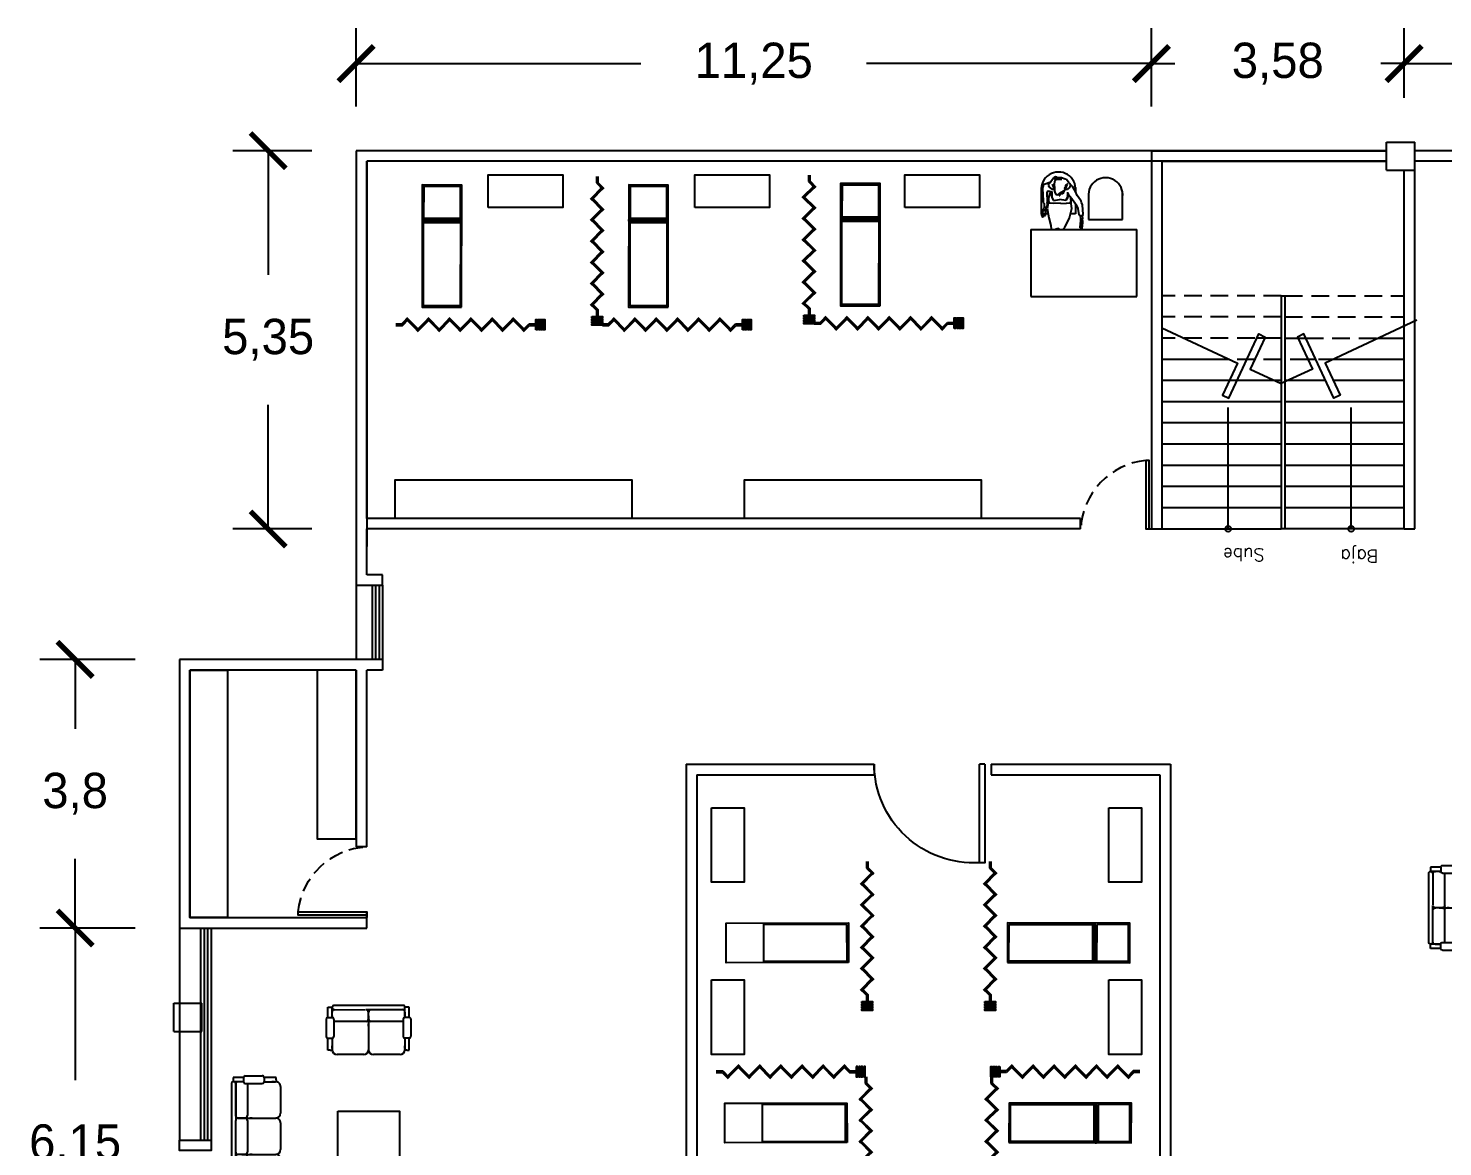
# Model space of a CAD drawing. Header units: millimetres. Extents: x -1615 to -538, y 177 to 397.
# Drawn here: x -1341.02 to -1321.02, y 256.11 to 271.93 of the extents above; entities that cross this region are included whole.
import ezdxf

# ---------------------------------------------------------------- set-up
doc = ezdxf.new("R2010")
doc.units = ezdxf.units.MM
doc.linetypes.add('HIDDEN', pattern=[0.375, 0.25, -0.125])
doc.linetypes.add('OCULTA2', pattern=[0.3, 0.2, -0.1])
for name, color, linetype in [('AUX', 8, 'Continuous'), ('MOB', 7, 'Continuous'), ('MUEB', 251, 'Continuous'), ('MUEBLES', 9, 'Continuous'), ('MURETE', 2, 'Continuous'), ('MUROS', 1, 'Continuous'), ('P-1', 1, 'Continuous'), ('PROY', 8, 'HIDDEN'), ('TEX', 2, 'Continuous'), ('VENT', 4, 'Continuous'), ('VENTANAS', 4, 'Continuous')]:
    doc.layers.add(name, color=color, linetype=linetype)
doc.styles.add('ROMANS', font='ROMANS.shx')
doc.styles.get("Standard").update_dxf_attribs({"font": 'stylu.ttf'})
doc.dimstyles.new('ISO-25', dxfattribs={"dimtxt": 0.5, "dimasz": 0.5, "dimexe": 0.5, "dimexo": 0.625, "dimtad": 0, "dimtih": 1, "dimtoh": 1, "dimtxsty": 'Standard', "dimblk": 'ARCHTICK', "dimcen": 2.5, "dimadec": 0, "dimazin": 0, "dimtfac": 1, "dimtmove": 0, "dimatfit": 3, "dimfxl": 0, "dimarcsym": 0})

# ---------------------------------------------------------------- blocks, each defined once
blk = doc.blocks.new('CORT')
for p, q in [((0, 0.02), (0.09, 0.02)), ((0, 0), (0.082, 0)), ((0.082, 0), (0.168, -0.086)), ((0.09, 0.02), (0.182, -0.072)), ((0.318, 0.106), (0.14, -0.072)), ((0.332, 0.092), (0.154, -0.086)), ((0.29, 0.092), (0.468, -0.086)), ((0.304, 0.106), (0.482, -0.072)), ((0.618, 0.106), (0.44, -0.072)), ((0.632, 0.092), (0.454, -0.086)), ((0.59, 0.092), (0.768, -0.086)), ((0.604, 0.106), (0.782, -0.072)), ((0.918, 0.106), (0.74, -0.072)), ((0.932, 0.092), (0.754, -0.086)), ((0.89, 0.092), (1.068, -0.086)), ((0.904, 0.106), (1.082, -0.072)), ((1.218, 0.106), (1.04, -0.072)), ((1.232, 0.092), (1.054, -0.086)), ((1.19, 0.092), (1.368, -0.086)), ((1.204, 0.106), (1.382, -0.072)), ((1.518, 0.106), (1.34, -0.072)), ((1.532, 0.092), (1.354, -0.086)), ((1.49, 0.092), (1.668, -0.086)), ((1.504, 0.106), (1.682, -0.072)), ((1.818, 0.106), (1.64, -0.072)), ((1.832, 0.092), (1.654, -0.086)), ((1.79, 0.092), (1.882, 0)), ((1.804, 0.106), (1.89, 0.02)), ((1.882, 0), (1.979, 0)), ((1.89, 0.02), (1.979, 0.02))]:
    blk.add_line(p, q)
for points in [[(1.979, 0.085), (1.979, -0.065), (1.999, -0.065), (1.999, 0.085)], [(2.014, 0.085), (2.014, -0.065), (2.034, -0.065), (2.034, 0.085)], [(2.049, 0.085), (2.049, -0.065), (2.069, -0.065), (2.069, 0.085)], [(2.084, 0.085), (2.084, -0.065), (2.104, -0.065), (2.104, 0.085)]]:
    blk.add_lwpolyline(points, close=True)
blk = doc.blocks.new('sofa 1')
at = {"layer": 'MOB'}
for p, q in [((1337.969, 50.096), (1337.969, 50.036)), ((1338.115, 50.096), (1337.969, 50.096)), ((1338.038, 50.036), (1337.969, 50.036)), ((1338.115, 50.036), (1338.038, 50.036)), ((1338.115, 50.096), (1338.115, 50.036)), ((1338.141, 50.121), (1338.381, 50.121)), ((1338.578, 50.096), (1338.407, 50.096)), ((1338.407, 50.096), (1338.407, 50.036)), ((1338.407, 50.036), (1338.552, 50.036)), ((1338.407, 50.036), (1338.552, 50.036)), ((1338.552, 50.036), (1338.517, 50.036)), ((1338.552, 50.036), (1338.57, 50.036)), ((1338.578, 50.061), (1338.578, 50.096)), ((1338.578, 50.061), (1338.578, 50.036)), ((1337.945, 50.01), (1337.945, 48.518)), ((1338.005, 50.01), (1338.004, 48.966)), ((1338.004, 50.001), (1338.004, 49.556)), ((1338.141, 50.01), (1338.381, 50.01)), ((1338.17, 50.001), (1338.171, 49.556)), ((1338.638, 49.967), (1338.638, 49.59)), ((1338.038, 49.521), (1338.57, 49.521)), ((1338.137, 49.521), (1338.039, 49.521)), ((1338.094, 49.521), (1338.571, 49.521)), ((1338.171, 49.487), (1338.171, 49.041)), ((1338.236, 49.521), (1338.206, 49.521)), ((1338.639, 49.453), (1338.639, 49.075)), ((1338.005, 48.527), (1338.004, 48.966)), ((1338.137, 49.007), (1338.039, 49.007)), ((1338.094, 49.007), (1338.571, 49.007)), ((1338.171, 48.973), (1338.172, 48.527)), ((1338.236, 49.007), (1338.206, 49.007)), ((1338.639, 48.938), (1338.639, 48.561)), ((1337.97, 48.432), (1337.97, 48.492)), ((1337.97, 48.492), (1337.978, 48.492)), ((1338.116, 48.492), (1337.97, 48.492)), ((1338.116, 48.432), (1337.97, 48.432)), ((1338.113, 48.492), (1338.03, 48.492)), ((1338.116, 48.492), (1338.039, 48.492)), ((1338.094, 48.492), (1338.116, 48.492)), ((1338.116, 48.432), (1338.116, 48.492)), ((1338.142, 48.518), (1338.382, 48.518)), ((1338.408, 48.432), (1338.408, 48.492)), ((1338.408, 48.492), (1338.553, 48.492)), ((1338.408, 48.492), (1338.511, 48.492)), ((1338.579, 48.432), (1338.408, 48.432)), ((1338.481, 48.492), (1338.571, 48.492)), ((1338.481, 48.492), (1338.571, 48.492)), ((1338.553, 48.492), (1338.518, 48.492)), ((1338.553, 48.492), (1338.571, 48.492)), ((1338.579, 48.467), (1338.579, 48.493)), ((1338.579, 48.467), (1338.579, 48.432)), ((1338.142, 48.407), (1338.382, 48.407))]:
    blk.add_line(p, q, dxfattribs=at)
for centre, radius, start, end in [((1337.97, 50.01), 0.0257, 90.0062, 180.0062), ((1337.979, 50.01), 0.0257, 0.0062, 90.0062), ((1338.038, 50.001), 0.0343, 90.0062, 180.0062), ((1338.141, 50.096), 0.0257, 90.0062, 180.0062), ((1338.141, 50.036), 0.0257, 180.0062, 270.0062), ((1338.381, 50.096), 0.0257, 0.0062, 90.0062), ((1338.381, 50.036), 0.0257, 270.0062, 0.0062), ((1338.57, 49.967), 0.0686, 0.0062, 90.0062), ((1338.038, 49.556), 0.0343, 180.0062, 270.0062), ((1338.039, 49.487), 0.0343, 90.0062, 180.0062), ((1338.136, 49.556), 0.0343, 270.0062, 0.0062), ((1338.137, 49.487), 0.0343, 0.0062, 90.0062), ((1338.57, 49.59), 0.0686, 270.0062, 0.0062), ((1338.571, 49.453), 0.0686, 0.0062, 90.0062), ((1338.571, 49.453), 0.0686, 0.0062, 90.0062), ((1338.039, 49.041), 0.0343, 180.0062, 270.0062), ((1338.137, 49.041), 0.0343, 270.0062, 0.0062), ((1338.571, 49.075), 0.0686, 270.0062, 0.0062), ((1338.039, 48.973), 0.0343, 90.0062, 180.0062), ((1338.137, 48.973), 0.0343, 0.0062, 90.0062), ((1338.571, 48.938), 0.0686, 0.0062, 90.0062), ((1338.571, 48.938), 0.0686, 0.0062, 90.0062), ((1337.97, 48.518), 0.0257, 180.0062, 270.0062), ((1337.978, 48.518), 0.0257, 270.0062, 0.0062), ((1338.039, 48.527), 0.0343, 180.0062, 270.0062), ((1338.142, 48.492), 0.0257, 90.0062, 180.0062), ((1338.142, 48.432), 0.0257, 180.0062, 270.0062), ((1338.137, 48.527), 0.0343, 345.5287, 0.0062), ((1338.382, 48.492), 0.0257, 0.0062, 90.0062), ((1338.382, 48.432), 0.0257, 270.0062, 0.0062), ((1338.571, 48.561), 0.0686, 270.0062, 0.0062)]:
    blk.add_arc(centre, radius, start, end, dxfattribs=at)
blk = doc.blocks.new('sofa2')
at = {"layer": 'MOB'}
for p, q in [((1340.511, 50.095), (1340.511, 50.129)), ((1340.511, 50.129), (1340.682, 50.129)), ((1340.511, 50.095), (1340.511, 50.069)), ((1340.537, 50.069), (1340.519, 50.069)), ((1340.609, 50.069), (1340.519, 50.069)), ((1340.609, 50.069), (1340.519, 50.069)), ((1340.682, 50.069), (1340.537, 50.069)), ((1340.537, 50.069), (1340.572, 50.069)), ((1340.682, 50.069), (1340.579, 50.069)), ((1340.682, 50.129), (1340.682, 50.069)), ((1340.948, 50.155), (1340.708, 50.155)), ((1340.948, 50.043), (1340.708, 50.043)), ((1340.919, 49.589), (1340.918, 50.035)), ((1340.974, 50.129), (1340.974, 50.069)), ((1340.974, 50.129), (1341.12, 50.129)), ((1340.974, 50.069), (1341.051, 50.069)), ((1340.974, 50.069), (1341.12, 50.069)), ((1340.996, 50.069), (1340.974, 50.069)), ((1340.977, 50.069), (1341.06, 50.069)), ((1341.085, 50.035), (1341.086, 49.595)), ((1341.12, 50.069), (1341.112, 50.069)), ((1341.12, 50.129), (1341.12, 50.069)), ((1341.145, 49.066), (1341.145, 50.043)), ((1340.451, 49.623), (1340.451, 50)), ((1340.451, 49.109), (1340.451, 49.486)), ((1340.996, 49.555), (1340.519, 49.555)), ((1340.854, 49.555), (1340.884, 49.555)), ((1340.919, 49.074), (1340.919, 49.52)), ((1340.953, 49.555), (1341.051, 49.555)), ((1341.085, 49.066), (1341.085, 49.589)), ((1340.512, 49.014), (1340.512, 49.04)), ((1340.512, 49.014), (1340.512, 48.98)), ((1340.683, 49.04), (1340.519, 49.04)), ((1340.683, 49.04), (1340.52, 49.04)), ((1340.538, 49.04), (1340.52, 49.04)), ((1340.683, 49.04), (1340.538, 49.04)), ((1340.538, 49.04), (1340.573, 49.04)), ((1340.683, 49.04), (1340.538, 49.04)), ((1340.683, 48.98), (1340.683, 49.04)), ((1340.949, 49.066), (1340.709, 49.066)), ((1341.052, 49.04), (1340.975, 49.04)), ((1340.975, 48.98), (1340.975, 49.04)), ((1340.975, 49.04), (1341.052, 49.04)), ((1340.996, 49.04), (1340.975, 49.04)), ((1340.975, 49.04), (1341.051, 49.04)), ((1341.052, 49.04), (1341.121, 49.04)), ((1341.121, 48.98), (1341.121, 49.04)), ((1340.512, 48.98), (1340.683, 48.98)), ((1340.949, 48.954), (1340.709, 48.954)), ((1340.975, 48.98), (1341.121, 48.98))]:
    blk.add_line(p, q, dxfattribs=at)
for centre, radius, start, end in [((1340.519, 50), 0.0686, 90.0062, 180.0062), ((1340.708, 50.129), 0.0257, 90.0062, 180.0062), ((1340.708, 50.069), 0.0257, 180.0062, 270.0062), ((1340.953, 50.035), 0.0343, 165.5287, 180.0062), ((1340.948, 50.129), 0.0257, 0.0062, 90.0062), ((1340.948, 50.069), 0.0257, 270.0062, 0.0062), ((1341.051, 50.035), 0.0343, 0.0062, 90.0062), ((1341.112, 50.043), 0.0257, 90.0062, 180.0062), ((1341.12, 50.043), 0.0257, 0.0062, 90.0062), ((1340.519, 49.623), 0.0686, 180.0062, 270.0062), ((1340.519, 49.623), 0.0686, 180.0062, 270.0062), ((1340.519, 49.486), 0.0686, 90.0062, 180.0062), ((1340.953, 49.589), 0.0343, 180.0062, 270.0062), ((1340.953, 49.52), 0.0343, 90.0062, 180.0062), ((1341.051, 49.589), 0.0343, 270.0062, 0.0062), ((1341.051, 49.52), 0.0343, 0.0062, 90.0062), ((1340.519, 49.109), 0.0686, 180.0062, 270.0062), ((1340.519, 49.109), 0.0686, 180.0062, 270.0062), ((1340.52, 49.109), 0.0686, 180.0062, 270.0062), ((1340.709, 49.04), 0.0257, 90.0062, 180.0062), ((1340.953, 49.074), 0.0343, 180.0062, 194.4837), ((1340.949, 49.04), 0.0257, 0.0062, 90.0062), ((1341.051, 49.074), 0.0343, 270.0062, 0.0062), ((1341.052, 49.074), 0.0343, 270.0062, 0.0062), ((1341.111, 49.066), 0.0257, 180.0062, 270.0062), ((1341.12, 49.066), 0.0257, 270.0062, 0.0062), ((1340.709, 48.98), 0.0257, 180.0062, 270.0062), ((1340.949, 48.98), 0.0257, 270.0062, 0.0062)]:
    blk.add_arc(centre, radius, start, end, dxfattribs=at)
blk = doc.blocks.new('A$C31F15ED4')
at = {"layer": 'VENT'}
blk.add_line((0, 0.03), (0, 0), dxfattribs=at)
blk.add_lwpolyline([(0, 0.03), (0.97, 0.03), (0.97, 0.08), (0, 0.08)], close=True, dxfattribs=at)
at = {"layer": 'VENT', "linetype": 'OCULTA2'}
blk.add_arc((-0.051, -0.025), 1.026, 5.8587, 87.1721, dxfattribs=at)
blk = doc.blocks.new('_ArchTick')
at = {"color": 0, "linetype": 'ByBlock', "const_width": 0.15}
blk.add_lwpolyline([(-0.5, -0.5), (0.5, 0.5)], dxfattribs=at)
blk = doc.blocks.new('*D318')
at = {"color": 0, "lineweight": -2}
for p, q in [((-1321.564, 270.949), (-1321.564, 271.934)), ((-1314.612, 270.827), (-1314.612, 271.934)), ((-1321.564, 271.434), (-1319.518, 271.434)), ((-1314.612, 271.434), (-1316.658, 271.434))]:
    blk.add_line(p, q, dxfattribs=at)
at = {"layer": 'Defpoints', "color": 0}
for p in [(-1321.564, 271.434), (-1321.564, 270.324), (-1314.612, 270.202)]:
    blk.add_point(p, dxfattribs=at)
at = {"color": 0, "lineweight": -2, "xscale": 0.5, "yscale": 0.5, "zscale": 0.5, "rotation": 180}
blk.add_blockref('_ArchTick', (-1321.564, 271.434), dxfattribs=at)
at = {"color": 0, "lineweight": -2, "xscale": 0.5, "yscale": 0.5, "zscale": 0.5}
blk.add_blockref('_ArchTick', (-1314.612, 271.434), dxfattribs=at)
at = {"color": 0, "insert": (-1318.088, 271.434), "char_height": 0.5, "attachment_point": 5}
blk.add_mtext('6,95', dxfattribs=at)
blk = doc.blocks.new('*D319')
at = {"color": 0, "lineweight": -2}
for p, q in [((-1325.139, 270.827), (-1325.139, 271.934)), ((-1321.564, 270.949), (-1321.564, 271.934)), ((-1325.139, 271.434), (-1325.639, 271.434)), ((-1325.139, 271.434), (-1324.808, 271.434)), ((-1321.564, 271.434), (-1321.895, 271.434)), ((-1321.564, 271.434), (-1321.064, 271.434))]:
    blk.add_line(p, q, dxfattribs=at)
at = {"layer": 'Defpoints', "color": 0}
for p in [(-1325.139, 271.434), (-1321.564, 270.324), (-1325.139, 270.202)]:
    blk.add_point(p, dxfattribs=at)
at = {"color": 0, "lineweight": -2, "xscale": 0.5, "yscale": 0.5, "zscale": 0.5}
blk.add_blockref('_ArchTick', (-1325.139, 271.434), dxfattribs=at)
at = {"color": 0, "lineweight": -2, "xscale": 0.5, "yscale": 0.5, "zscale": 0.5, "rotation": 180}
blk.add_blockref('_ArchTick', (-1321.564, 271.434), dxfattribs=at)
at = {"color": 0, "insert": (-1323.351, 271.434), "char_height": 0.5, "attachment_point": 5}
blk.add_mtext('3,58', dxfattribs=at)
blk = doc.blocks.new('*D320')
at = {"color": 0, "lineweight": -2}
for p, q in [((-1336.387, 270.827), (-1336.387, 271.934)), ((-1325.139, 270.827), (-1325.139, 271.934)), ((-1336.387, 271.434), (-1332.359, 271.434)), ((-1325.139, 271.434), (-1329.168, 271.434))]:
    blk.add_line(p, q, dxfattribs=at)
at = {"layer": 'Defpoints', "color": 0}
for p in [(-1336.387, 271.434), (-1336.387, 270.202), (-1325.139, 270.202)]:
    blk.add_point(p, dxfattribs=at)
at = {"color": 0, "lineweight": -2, "xscale": 0.5, "yscale": 0.5, "zscale": 0.5, "rotation": 180}
blk.add_blockref('_ArchTick', (-1336.387, 271.434), dxfattribs=at)
at = {"color": 0, "lineweight": -2, "xscale": 0.5, "yscale": 0.5, "zscale": 0.5}
blk.add_blockref('_ArchTick', (-1325.139, 271.434), dxfattribs=at)
at = {"color": 0, "insert": (-1330.763, 271.434), "char_height": 0.5, "attachment_point": 5}
blk.add_mtext('11,25', dxfattribs=at)
blk = doc.blocks.new('*D321')
at = {"color": 0, "lineweight": -2}
for p, q in [((-1337.012, 270.202), (-1338.131, 270.202)), ((-1337.631, 270.202), (-1337.631, 268.446)), ((-1337.631, 264.849), (-1337.631, 266.605)), ((-1337.012, 264.849), (-1338.131, 264.849))]:
    blk.add_line(p, q, dxfattribs=at)
at = {"layer": 'Defpoints', "color": 0}
for p in [(-1336.387, 270.202), (-1337.631, 264.849), (-1336.387, 264.849)]:
    blk.add_point(p, dxfattribs=at)
at = {"color": 0, "lineweight": -2, "xscale": 0.5, "yscale": 0.5, "zscale": 0.5}
for p, rotation in [((-1337.631, 270.202), 90), ((-1337.631, 264.849), 270)]:
    blk.add_blockref('_ArchTick', p, dxfattribs=dict(at, rotation=rotation))
at = {"color": 0, "insert": (-1337.631, 267.526), "char_height": 0.5, "attachment_point": 5}
blk.add_mtext('5,35', dxfattribs=at)
blk = doc.blocks.new('*D322')
at = {"color": 0, "lineweight": -2}
for p, q in [((-1339.512, 263.002), (-1340.861, 263.002)), ((-1340.361, 263.002), (-1340.361, 262.022)), ((-1340.361, 259.202), (-1340.361, 260.182)), ((-1339.512, 259.202), (-1340.861, 259.202))]:
    blk.add_line(p, q, dxfattribs=at)
at = {"layer": 'Defpoints', "color": 0}
for p in [(-1338.887, 263.002), (-1340.361, 259.202), (-1338.887, 259.202)]:
    blk.add_point(p, dxfattribs=at)
at = {"color": 0, "lineweight": -2, "xscale": 0.5, "yscale": 0.5, "zscale": 0.5}
for p, rotation in [((-1340.361, 263.002), 90), ((-1340.361, 259.202), 270)]:
    blk.add_blockref('_ArchTick', p, dxfattribs=dict(at, rotation=rotation))
at = {"color": 0, "insert": (-1340.361, 261.102), "char_height": 0.5, "attachment_point": 5}
blk.add_mtext('3,8', dxfattribs=at)
blk = doc.blocks.new('*D323')
at = {"color": 0, "lineweight": -2}
for p, q in [((-1339.512, 259.202), (-1340.861, 259.202)), ((-1340.361, 259.202), (-1340.361, 257.047)), ((-1340.361, 253.052), (-1340.361, 255.207)), ((-1339.512, 253.052), (-1340.861, 253.052))]:
    blk.add_line(p, q, dxfattribs=at)
at = {"layer": 'Defpoints', "color": 0}
for p in [(-1338.887, 259.202), (-1340.361, 253.052), (-1338.887, 253.052)]:
    blk.add_point(p, dxfattribs=at)
at = {"color": 0, "lineweight": -2, "xscale": 0.5, "yscale": 0.5, "zscale": 0.5}
for p, rotation in [((-1340.361, 259.202), 90), ((-1340.361, 253.052), 270)]:
    blk.add_blockref('_ArchTick', p, dxfattribs=dict(at, rotation=rotation))
at = {"color": 0, "insert": (-1340.361, 256.127), "char_height": 0.5, "attachment_point": 5}
blk.add_mtext('6,15', dxfattribs=at)

msp = doc.modelspace()

# ---------------------------------------------------------------- linework, layer by layer
for points in [[(-1338.737, 262.852), (-1338.207, 262.852), (-1338.207, 259.352), (-1338.737, 259.352)], [(-1336.387, 262.852), (-1336.936, 262.852), (-1336.936, 260.462), (-1336.387, 260.462)]]:
    msp.add_lwpolyline(points, close=True)
at = {"layer": 'AUX'}
for p, q in [((-1323.537, 267.549), (-1323.648, 267.549)), ((-1323.065, 267.549), (-1322.955, 267.549)), ((-1321.924, 267.549), (-1321.564, 267.549)), ((-1324.036, 267.249), (-1324.989, 267.249)), ((-1322.815, 267.249), (-1322.925, 267.249)), ((-1321.564, 267.249), (-1322.567, 267.249)), ((-1323.301, 266.949), (-1324.989, 266.949)), ((-1322.675, 266.949), (-1323.251, 266.949)), ((-1321.564, 266.949), (-1322.565, 266.949)), ((-1324.051, 264.849), (-1324.051, 266.569)), ((-1321.564, 266.649), (-1323.251, 266.649)), ((-1322.313, 264.849), (-1322.313, 266.569)), ((-1321.564, 266.349), (-1323.251, 266.349)), ((-1321.564, 266.049), (-1323.251, 266.049)), ((-1321.564, 265.749), (-1323.251, 265.749)), ((-1321.564, 265.449), (-1323.251, 265.449)), ((-1321.564, 265.149), (-1323.251, 265.149)), ((-1321.564, 264.849), (-1323.251, 264.849))]:
    msp.add_line(p, q, dxfattribs=at)
at = {"layer": 'AUX', "linetype": 'Continuous'}
for p, q in [((-1323.301, 266.649), (-1324.989, 266.649)), ((-1323.301, 266.349), (-1324.989, 266.349)), ((-1323.301, 266.049), (-1324.989, 266.049)), ((-1323.301, 265.749), (-1324.989, 265.749)), ((-1323.301, 265.449), (-1324.989, 265.449)), ((-1323.301, 265.149), (-1324.989, 265.149)), ((-1324.989, 264.849), (-1323.301, 264.849))]:
    msp.add_line(p, q, dxfattribs=at)
at = {"layer": 'AUX'}
for points in [[(-1324.989, 267.694), (-1323.922, 267.197), (-1324.134, 266.744), (-1324.043, 266.701), (-1323.62, 267.608), (-1323.53, 267.565), (-1323.741, 267.112), (-1323.301, 266.907)], [(-1321.383, 267.802), (-1322.68, 267.197), (-1322.469, 266.744), (-1322.56, 266.701), (-1322.982, 267.608), (-1323.073, 267.565), (-1322.861, 267.112), (-1323.301, 266.907)]]:
    msp.add_lwpolyline(points, dxfattribs=at)
at = {"layer": 'MOB'}
for points in [[(-1334.894, 267.986), (-1334.891, 269.716), (-1335.451, 269.717), (-1335.454, 267.987)], [(-1335.432, 269.247), (-1334.912, 269.246), (-1334.911, 269.696), (-1335.431, 269.697)], [(-1331.973, 267.986), (-1331.971, 269.716), (-1332.531, 269.717), (-1332.533, 267.987)], [(-1332.512, 269.247), (-1331.992, 269.246), (-1331.991, 269.696), (-1332.511, 269.697)], [(-1328.977, 268.006), (-1328.974, 269.736), (-1329.534, 269.737), (-1329.537, 268.007)], [(-1329.515, 269.266), (-1328.995, 269.266), (-1328.994, 269.716), (-1329.514, 269.716)], [(-1335.434, 268.007), (-1335.432, 269.187), (-1334.912, 269.186), (-1334.914, 268.006)], [(-1332.513, 268.007), (-1332.512, 269.187), (-1331.992, 269.186), (-1331.993, 268.006)], [(-1329.517, 268.026), (-1329.515, 269.206), (-1328.995, 269.206), (-1328.997, 268.026)], [(-1329.423, 258.714), (-1331.153, 258.711), (-1331.154, 259.271), (-1329.424, 259.274)], [(-1327.173, 258.714), (-1325.443, 258.711), (-1325.442, 259.271), (-1327.172, 259.274)], [(-1329.444, 259.254), (-1330.624, 259.252), (-1330.623, 258.732), (-1329.443, 258.734)], [(-1327.152, 259.254), (-1325.972, 259.252), (-1325.973, 258.732), (-1327.153, 258.734)], [(-1325.912, 259.252), (-1325.913, 258.732), (-1325.463, 258.731), (-1325.462, 259.251)], [(-1329.443, 256.165), (-1331.173, 256.163), (-1331.174, 256.723), (-1329.444, 256.725)], [(-1329.464, 256.705), (-1330.644, 256.703), (-1330.643, 256.183), (-1329.463, 256.185)], [(-1327.153, 256.165), (-1325.423, 256.163), (-1325.422, 256.723), (-1327.152, 256.725)], [(-1327.132, 256.705), (-1325.952, 256.703), (-1325.953, 256.183), (-1327.133, 256.185)], [(-1325.892, 256.703), (-1325.893, 256.183), (-1325.443, 256.183), (-1325.442, 256.703)], [(-1336.645, 256.61), (-1335.771, 256.61), (-1335.771, 255.931), (-1336.645, 255.931)]]:
    msp.add_lwpolyline(points, close=True, dxfattribs=at)
for points in [[(-1335.452, 269.227), (-1335.452, 269.207), (-1334.892, 269.206), (-1334.892, 269.226), (-1335.452, 269.227)], [(-1332.532, 269.227), (-1332.532, 269.207), (-1331.972, 269.206), (-1331.972, 269.226), (-1332.532, 269.227)], [(-1329.535, 269.247), (-1329.535, 269.227), (-1328.975, 269.226), (-1328.975, 269.246), (-1329.535, 269.247)], [(-1335.834, 264.999), (-1335.834, 265.546), (-1332.487, 265.546), (-1332.487, 264.999)], [(-1330.895, 264.999), (-1330.895, 265.546), (-1327.548, 265.546), (-1327.548, 264.999)], [(-1325.932, 259.272), (-1325.952, 259.272), (-1325.953, 258.712), (-1325.933, 258.712), (-1325.932, 259.272)], [(-1325.912, 256.723), (-1325.932, 256.723), (-1325.933, 256.163), (-1325.913, 256.163), (-1325.912, 256.723)]]:
    msp.add_lwpolyline(points, dxfattribs=at)
at = {"layer": 'MUEB'}
for p, q in [((-1326.695, 269.317), (-1326.695, 269.682)), ((-1326.671, 269.703), (-1326.678, 269.674)), ((-1326.653, 269.725), (-1326.671, 269.703)), ((-1326.563, 269.758), (-1326.653, 269.725)), ((-1326.578, 269.74), (-1326.6, 269.716)), ((-1326.6, 269.716), (-1326.585, 269.69)), ((-1326.585, 269.69), (-1326.583, 269.687)), ((-1326.583, 269.687), (-1326.548, 269.659)), ((-1326.574, 269.743), (-1326.578, 269.74)), ((-1326.537, 269.794), (-1326.574, 269.743)), ((-1326.56, 269.758), (-1326.563, 269.758)), ((-1326.544, 269.726), (-1326.534, 269.704)), ((-1326.52, 269.818), (-1326.537, 269.794)), ((-1326.534, 269.704), (-1326.519, 269.667)), ((-1326.496, 269.833), (-1326.52, 269.818)), ((-1326.463, 269.82), (-1326.519, 269.8)), ((-1326.519, 269.683), (-1326.516, 269.664)), ((-1326.507, 269.764), (-1326.516, 269.724)), ((-1326.516, 269.724), (-1326.514, 269.701)), ((-1326.514, 269.701), (-1326.509, 269.689)), ((-1326.509, 269.689), (-1326.509, 269.667)), ((-1326.5, 269.786), (-1326.507, 269.764)), ((-1326.47, 269.793), (-1326.5, 269.786)), ((-1326.474, 269.827), (-1326.496, 269.833)), ((-1326.466, 269.82), (-1326.474, 269.827)), ((-1326.405, 269.793), (-1326.47, 269.793)), ((-1326.412, 269.82), (-1326.463, 269.82)), ((-1326.356, 269.8), (-1326.412, 269.82)), ((-1326.363, 269.667), (-1326.356, 269.689)), ((-1326.338, 269.794), (-1326.356, 269.8)), ((-1326.352, 269.701), (-1326.356, 269.689)), ((-1326.356, 269.664), (-1326.349, 269.683)), ((-1326.349, 269.724), (-1326.352, 269.701)), ((-1326.349, 269.683), (-1326.336, 269.704)), ((-1326.301, 269.743), (-1326.338, 269.794)), ((-1326.338, 269.737), (-1326.326, 269.726)), ((-1326.336, 269.704), (-1326.326, 269.726)), ((-1326.292, 269.687), (-1326.326, 269.659)), ((-1326.301, 269.743), (-1326.296, 269.74)), ((-1326.296, 269.74), (-1326.283, 269.715)), ((-1326.253, 269.695), (-1326.292, 269.732)), ((-1326.292, 269.687), (-1326.289, 269.69)), ((-1326.289, 269.69), (-1326.283, 269.715)), ((-1326.226, 269.648), (-1326.253, 269.695)), ((-1326.211, 269.679), (-1326.211, 269.618)), ((-1326.678, 269.674), (-1326.679, 269.645)), ((-1326.679, 269.645), (-1326.674, 269.607)), ((-1326.674, 269.607), (-1326.667, 269.468)), ((-1326.668, 269.481), (-1326.667, 269.468)), ((-1326.615, 269.461), (-1326.608, 269.482)), ((-1326.612, 269.634), (-1326.601, 269.629)), ((-1326.611, 269.609), (-1326.604, 269.63)), ((-1326.608, 269.482), (-1326.611, 269.609)), ((-1326.593, 269.486), (-1326.611, 269.382)), ((-1326.601, 269.629), (-1326.59, 269.627)), ((-1326.593, 269.533), (-1326.597, 269.459)), ((-1326.574, 269.602), (-1326.593, 269.533)), ((-1326.593, 269.533), (-1326.593, 269.486)), ((-1326.593, 269.486), (-1326.581, 269.459)), ((-1326.568, 269.625), (-1326.59, 269.627)), ((-1326.563, 269.622), (-1326.574, 269.602)), ((-1326.568, 269.625), (-1326.553, 269.617)), ((-1326.547, 269.552), (-1326.561, 269.62)), ((-1326.553, 269.617), (-1326.54, 269.627)), ((-1326.548, 269.659), (-1326.516, 269.659)), ((-1326.547, 269.622), (-1326.547, 269.577)), ((-1326.547, 269.577), (-1326.547, 269.552)), ((-1326.547, 269.552), (-1326.547, 269.54)), ((-1326.547, 269.54), (-1326.521, 269.498)), ((-1326.521, 269.498), (-1326.436, 269.511)), ((-1326.516, 269.664), (-1326.516, 269.66)), ((-1326.516, 269.66), (-1326.511, 269.649)), ((-1326.509, 269.667), (-1326.511, 269.659)), ((-1326.511, 269.659), (-1326.511, 269.649)), ((-1326.511, 269.649), (-1326.509, 269.629)), ((-1326.509, 269.629), (-1326.504, 269.617)), ((-1326.504, 269.617), (-1326.49, 269.582)), ((-1326.49, 269.582), (-1326.463, 269.579)), ((-1326.463, 269.579), (-1326.423, 269.605)), ((-1326.433, 269.599), (-1326.463, 269.579)), ((-1326.453, 269.585), (-1326.449, 269.585)), ((-1326.453, 269.585), (-1326.449, 269.585)), ((-1326.453, 269.585), (-1326.453, 269.585)), ((-1326.449, 269.585), (-1326.442, 269.57)), ((-1326.442, 269.57), (-1326.433, 269.57)), ((-1326.349, 269.498), (-1326.436, 269.511)), ((-1326.433, 269.599), (-1326.379, 269.632)), ((-1326.433, 269.599), (-1326.423, 269.605)), ((-1326.433, 269.57), (-1326.423, 269.585)), ((-1326.423, 269.605), (-1326.386, 269.622)), ((-1326.392, 269.59), (-1326.423, 269.585)), ((-1326.392, 269.59), (-1326.385, 269.6)), ((-1326.386, 269.622), (-1326.373, 269.623)), ((-1326.385, 269.6), (-1326.379, 269.615)), ((-1326.379, 269.615), (-1326.378, 269.623)), ((-1326.373, 269.623), (-1326.366, 269.634)), ((-1326.366, 269.634), (-1326.362, 269.649)), ((-1326.363, 269.667), (-1326.362, 269.659)), ((-1326.362, 269.659), (-1326.356, 269.664)), ((-1326.362, 269.659), (-1326.362, 269.649)), ((-1326.358, 269.659), (-1326.326, 269.659)), ((-1326.349, 269.498), (-1326.325, 269.54)), ((-1326.343, 269.509), (-1326.33, 269.515)), ((-1326.33, 269.515), (-1326.319, 269.54)), ((-1326.325, 269.616), (-1326.325, 269.577)), ((-1326.325, 269.552), (-1326.313, 269.605)), ((-1326.325, 269.577), (-1326.325, 269.552)), ((-1326.325, 269.552), (-1326.325, 269.54)), ((-1326.319, 269.54), (-1326.304, 269.573)), ((-1326.311, 269.581), (-1326.265, 269.525)), ((-1326.279, 269.486), (-1326.292, 269.459)), ((-1326.279, 269.533), (-1326.283, 269.547)), ((-1326.279, 269.533), (-1326.279, 269.486)), ((-1326.275, 269.459), (-1326.279, 269.533)), ((-1326.262, 269.382), (-1326.279, 269.486)), ((-1326.265, 269.525), (-1326.221, 269.466)), ((-1326.213, 269.622), (-1326.226, 269.648)), ((-1326.186, 269.57), (-1326.213, 269.622)), ((-1326.141, 269.503), (-1326.186, 269.57)), ((-1326.134, 269.487), (-1326.141, 269.503)), ((-1326.128, 269.468), (-1326.134, 269.487)), ((-1326.029, 269.597), (-1326.029, 269.229)), ((-1325.546, 269.229), (-1325.546, 269.6)), ((-1326.688, 269.335), (-1326.698, 269.307)), ((-1326.698, 269.307), (-1326.697, 269.301)), ((-1326.697, 269.301), (-1326.692, 269.298)), ((-1326.692, 269.298), (-1326.684, 269.317)), ((-1326.684, 269.315), (-1326.691, 269.273)), ((-1326.678, 269.365), (-1326.688, 269.335)), ((-1326.685, 269.31), (-1326.687, 269.31)), ((-1326.684, 269.317), (-1326.677, 269.337)), ((-1326.681, 269.27), (-1326.67, 269.327)), ((-1326.662, 269.381), (-1326.678, 269.365)), ((-1326.675, 269.298), (-1326.678, 269.268)), ((-1326.674, 269.342), (-1326.628, 269.372)), ((-1326.67, 269.264), (-1326.657, 269.327)), ((-1326.667, 269.468), (-1326.655, 269.456)), ((-1326.662, 269.295), (-1326.665, 269.277)), ((-1326.665, 269.277), (-1326.661, 269.274)), ((-1326.654, 269.404), (-1326.662, 269.381)), ((-1326.655, 269.456), (-1326.657, 269.403)), ((-1326.657, 269.403), (-1326.617, 269.401)), ((-1326.655, 269.274), (-1326.645, 269.328)), ((-1326.648, 269.31), (-1326.649, 269.31)), ((-1326.648, 269.311), (-1326.648, 269.287)), ((-1326.648, 269.287), (-1326.645, 269.283)), ((-1326.645, 269.283), (-1326.638, 269.287)), ((-1326.638, 269.287), (-1326.631, 269.341)), ((-1326.598, 269.31), (-1326.635, 269.31)), ((-1326.631, 269.341), (-1326.628, 269.372)), ((-1326.628, 269.372), (-1326.627, 269.378)), ((-1326.627, 269.378), (-1326.624, 269.401)), ((-1326.615, 269.461), (-1326.617, 269.401)), ((-1326.611, 269.382), (-1326.587, 269.253)), ((-1326.527, 269.455), (-1326.581, 269.459)), ((-1326.424, 269.459), (-1326.527, 269.455)), ((-1326.424, 269.459), (-1326.346, 269.455)), ((-1326.292, 269.459), (-1326.346, 269.455)), ((-1326.298, 269.253), (-1326.262, 269.382)), ((-1326.211, 269.31), (-1326.282, 269.31)), ((-1326.221, 269.466), (-1326.218, 269.452)), ((-1326.218, 269.452), (-1326.209, 269.445)), ((-1326.211, 269.446), (-1326.211, 269.31)), ((-1326.209, 269.445), (-1326.181, 269.385)), ((-1326.181, 269.385), (-1326.164, 269.294)), ((-1326.164, 269.294), (-1326.148, 269.28)), ((-1326.111, 269.285), (-1326.148, 269.28)), ((-1326.148, 269.28), (-1326.143, 269.235)), ((-1326.112, 269.434), (-1326.128, 269.468)), ((-1326.104, 269.298), (-1326.112, 269.434)), ((-1326.111, 269.285), (-1326.104, 269.298)), ((-1326.106, 269.237), (-1326.111, 269.285)), ((-1326.843, 269.087), (-1326.843, 268.137)), ((-1326.843, 269.087), (-1325.346, 269.087)), ((-1326.691, 269.273), (-1326.687, 269.27)), ((-1326.687, 269.27), (-1326.681, 269.27)), ((-1326.678, 269.268), (-1326.675, 269.264)), ((-1326.675, 269.264), (-1326.67, 269.264)), ((-1326.661, 269.274), (-1326.655, 269.274)), ((-1326.587, 269.253), (-1326.561, 269.143)), ((-1326.561, 269.143), (-1326.557, 269.092)), ((-1326.557, 269.092), (-1326.548, 269.087)), ((-1326.548, 269.087), (-1326.549, 269.087)), ((-1326.51, 269.087), (-1326.46, 269.106)), ((-1326.46, 269.106), (-1326.437, 269.087)), ((-1326.457, 269.087), (-1326.45, 269.098)), ((-1326.404, 269.087), (-1326.387, 269.093)), ((-1326.387, 269.093), (-1326.363, 269.117)), ((-1326.363, 269.117), (-1326.298, 269.253)), ((-1326.144, 269.173), (-1326.151, 269.112)), ((-1326.151, 269.112), (-1326.148, 269.109)), ((-1326.148, 269.109), (-1326.142, 269.109)), ((-1326.14, 269.208), (-1326.144, 269.173)), ((-1326.143, 269.235), (-1326.114, 269.237)), ((-1326.137, 269.157), (-1326.142, 269.1)), ((-1326.142, 269.1), (-1326.137, 269.1)), ((-1326.138, 269.235), (-1326.141, 269.22)), ((-1326.141, 269.22), (-1326.14, 269.208)), ((-1326.121, 269.187), (-1326.14, 269.208)), ((-1326.13, 269.159), (-1326.137, 269.092)), ((-1326.137, 269.1), (-1326.135, 269.1)), ((-1326.137, 269.092), (-1326.131, 269.092)), ((-1326.131, 269.092), (-1326.127, 269.092)), ((-1326.121, 269.161), (-1326.128, 269.1)), ((-1326.128, 269.1), (-1326.122, 269.1)), ((-1326.127, 269.092), (-1326.125, 269.1)), ((-1326.122, 269.1), (-1326.118, 269.1)), ((-1326.121, 269.187), (-1326.121, 269.163)), ((-1326.121, 269.163), (-1326.12, 269.144)), ((-1326.121, 269.161), (-1326.121, 269.161)), ((-1326.12, 269.144), (-1326.114, 269.143)), ((-1326.118, 269.1), (-1326.112, 269.144)), ((-1326.114, 269.223), (-1326.114, 269.237)), ((-1326.114, 269.237), (-1326.106, 269.237)), ((-1326.111, 269.213), (-1326.114, 269.223)), ((-1326.114, 269.143), (-1326.111, 269.15)), ((-1326.111, 269.183), (-1326.111, 269.213)), ((-1326.111, 269.213), (-1326.111, 269.181)), ((-1326.107, 269.179), (-1326.111, 269.203)), ((-1326.111, 269.15), (-1326.111, 269.181)), ((-1326.111, 269.157), (-1326.107, 269.179)), ((-1326.029, 269.229), (-1325.546, 269.229)), ((-1325.346, 268.137), (-1325.346, 269.087)), ((-1326.843, 268.137), (-1325.346, 268.137))]:
    msp.add_line(p, q, dxfattribs=at)
for points in [[(-1334.518, 269.399), (-1334.518, 269.859), (-1333.462, 269.859), (-1333.462, 269.399)], [(-1331.597, 269.399), (-1331.597, 269.859), (-1330.541, 269.859), (-1330.541, 269.399)], [(-1328.624, 269.399), (-1328.624, 269.859), (-1327.568, 269.859), (-1327.568, 269.399)], [(-1331.359, 260.905), (-1330.899, 260.905), (-1330.899, 259.849), (-1331.359, 259.849)], [(-1325.74, 260.905), (-1325.28, 260.905), (-1325.28, 259.849), (-1325.74, 259.849)], [(-1331.359, 258.47), (-1330.899, 258.47), (-1330.899, 257.413), (-1331.359, 257.413)], [(-1325.74, 258.47), (-1325.28, 258.47), (-1325.28, 257.413), (-1325.74, 257.413)]]:
    msp.add_lwpolyline(points, close=True, dxfattribs=at)
for centre, start, end in [((-1326.453, 269.657), 354.8093, 186.0877), ((-1325.787, 269.575), 353.9123, 185.1907)]:
    msp.add_arc(centre, 0.243, start, end, dxfattribs=at)
at = {"layer": 'MUEBLES'}
msp.add_line((-1327.494, 261.522), (-1327.572, 261.522), dxfattribs=at)
msp.add_lwpolyline([(-1327.494, 261.522), (-1327.494, 260.125), (-1327.572, 260.125, -0.427943), (-1329.061, 261.522)], format="xyb", dxfattribs=at)
msp.add_lwpolyline([(-1327.572, 260.125), (-1327.572, 261.522)], dxfattribs=at)
at = {"layer": 'MURETE'}
for p, q in [((-1323.301, 268.149), (-1323.301, 264.849)), ((-1323.301, 268.149), (-1323.251, 268.149)), ((-1323.251, 268.149), (-1323.251, 264.849)), ((-1323.251, 264.849), (-1323.301, 264.849))]:
    msp.add_line(p, q, dxfattribs=at)
at = {"layer": 'MUROS'}
for p, q in [((-1321.814, 270.324), (-1321.414, 270.324)), ((-1321.814, 269.924), (-1321.814, 270.324)), ((-1321.414, 269.924), (-1321.414, 270.324)), ((-1336.387, 270.202), (-1336.387, 264.052)), ((-1321.814, 270.202), (-1336.387, 270.202)), ((-1325.139, 270.202), (-1325.139, 264.849)), ((-1325.139, 270.202), (-1321.814, 270.202)), ((-1318.312, 270.202), (-1321.414, 270.202)), ((-1336.237, 270.052), (-1336.237, 264.602)), ((-1321.814, 270.052), (-1336.237, 270.052)), ((-1336.237, 264.999), (-1336.237, 270.052)), ((-1324.989, 270.052), (-1324.989, 264.849)), ((-1324.989, 270.052), (-1321.814, 270.052)), ((-1321.814, 269.924), (-1321.414, 269.924)), ((-1321.564, 264.849), (-1321.564, 269.924)), ((-1318.312, 270.052), (-1321.414, 270.052)), ((-1321.414, 264.849), (-1321.414, 269.924)), ((-1326.139, 264.999), (-1336.237, 264.999)), ((-1326.139, 264.849), (-1326.139, 264.999)), ((-1336.237, 264.202), (-1336.237, 264.849)), ((-1326.139, 264.849), (-1336.237, 264.849)), ((-1325.139, 264.849), (-1324.989, 264.849)), ((-1321.564, 264.849), (-1321.414, 264.849)), ((-1336.012, 264.202), (-1336.237, 264.202)), ((-1336.012, 264.052), (-1336.012, 264.202)), ((-1336.387, 264.052), (-1336.012, 264.052)), ((-1336.012, 263.002), (-1338.887, 263.002)), ((-1338.887, 263.002), (-1338.887, 259.202)), ((-1336.012, 263.002), (-1336.012, 262.852)), ((-1336.387, 262.852), (-1338.737, 262.852)), ((-1338.737, 262.852), (-1338.737, 259.352)), ((-1336.387, 262.852), (-1336.387, 260.352)), ((-1336.012, 262.852), (-1336.237, 262.852)), ((-1336.237, 260.352), (-1336.237, 262.852)), ((-1331.717, 261.522), (-1331.717, 249.252)), ((-1331.717, 261.522), (-1329.061, 261.522)), ((-1329.061, 261.522), (-1329.061, 261.372)), ((-1327.407, 261.522), (-1324.867, 261.522)), ((-1327.407, 261.522), (-1327.407, 261.372)), ((-1324.867, 261.522), (-1324.867, 249.252)), ((-1331.567, 261.372), (-1331.567, 251.492)), ((-1331.567, 261.372), (-1329.061, 261.372)), ((-1329.153, 261.372), (-1329.061, 261.372)), ((-1327.407, 261.372), (-1327.305, 261.372)), ((-1327.407, 261.372), (-1325.017, 261.372)), ((-1325.017, 261.372), (-1325.017, 249.402)), ((-1336.237, 260.352), (-1336.387, 260.352)), ((-1338.737, 259.352), (-1338.437, 259.352)), ((-1338.737, 259.352), (-1336.237, 259.352)), ((-1336.237, 259.202), (-1336.237, 259.432)), ((-1338.887, 259.202), (-1338.437, 259.202)), ((-1338.887, 259.202), (-1336.237, 259.202)), ((-1338.967, 258.138), (-1338.567, 258.138)), ((-1338.967, 257.738), (-1338.967, 258.138)), ((-1338.567, 257.738), (-1338.567, 258.138)), ((-1338.967, 257.738), (-1338.567, 257.738))]:
    msp.add_line(p, q, dxfattribs=at)
msp.add_lwpolyline([(-1338.887, 256.202), (-1338.437, 256.202), (-1338.437, 256.052), (-1338.887, 256.052)], close=True, dxfattribs=at)
at = {"layer": 'P-1'}
msp.add_line((-1336.237, 270.052), (-1336.237, 265.678), dxfattribs=at)
at = {"layer": 'PROY'}
for p, q in [((-1323.301, 268.149), (-1324.989, 268.149)), ((-1323.251, 268.149), (-1321.564, 268.149)), ((-1323.301, 267.849), (-1324.989, 267.849)), ((-1323.251, 267.849), (-1321.564, 267.849)), ((-1323.301, 267.549), (-1324.989, 267.549)), ((-1323.251, 267.549), (-1323.065, 267.549)), ((-1322.955, 267.549), (-1321.924, 267.549)), ((-1323.301, 267.249), (-1324.036, 267.249)), ((-1322.925, 267.249), (-1323.251, 267.249)), ((-1322.527, 267.249), (-1322.853, 267.249))]:
    msp.add_line(p, q, dxfattribs=at)
at = {"layer": 'VENTANAS'}
for p, q in [((-1336.387, 264.052), (-1336.387, 263.002)), ((-1336.162, 264.052), (-1336.162, 263.002)), ((-1336.112, 264.052), (-1336.112, 263.002)), ((-1336.062, 264.052), (-1336.062, 263.002)), ((-1336.012, 264.052), (-1336.012, 263.002)), ((-1338.887, 259.202), (-1338.887, 256.202)), ((-1338.587, 259.202), (-1338.587, 256.202)), ((-1338.537, 259.202), (-1338.537, 256.202)), ((-1338.487, 259.202), (-1338.487, 256.202)), ((-1338.437, 259.202), (-1338.437, 256.202))]:
    msp.add_line(p, q, dxfattribs=at)
at = {"layer": 'VENTANAS', "color": 4}
for centre in [(-1324.051, 264.849), (-1322.313, 264.849)]:
    msp.add_circle(centre, 0.0409, dxfattribs=at)

# ---------------------------------------------------------------- block references
at = {"rotation": 90}
msp.add_blockref('A$C31F15ED4', (-1325.139, 264.849), dxfattribs=at)
at = {"xscale": -1}
msp.add_blockref('A$C31F15ED4', (-1336.237, 259.352), dxfattribs=at)
at = {"layer": 'MOB', "xscale": -1}
for p, rotation in [((-1332.967, 269.835), 89.99509761121188), ((-1329.97, 269.855), 89.99509761121188), ((-1335.823, 267.75), 179.9950976112119), ((-1332.902, 267.75), 179.9950976112119), ((-1329.906, 267.77), 179.9950976112119), ((-1329.148, 260.141), 89.99509761121188), ((-1327.409, 260.141), 89.99509761121188), ((-1329.168, 257.094), 89.99509761121188), ((-1327.389, 257.094), 89.99509761121188), ((-1325.304, 257.159), 359.9950976112119)]:
    msp.add_blockref('CORT', p, dxfattribs=dict(at, rotation=rotation))
msp.add_blockref('sofa2', (19.929, 209.933), dxfattribs=at)
at = {"layer": 'MOB'}
for name, p, rotation in [('sofa2', (-1286.657, -1083.039), 90), ('CORT', (-1331.292, 257.159), 0.004902388788126257)]:
    msp.add_blockref(name, p, dxfattribs=dict(at, rotation=rotation))
msp.add_blockref('sofa 1', (-2676.095, 206.991), dxfattribs=at)

# ---------------------------------------------------------------- texts
at = {"layer": 'TEX', "style": 'ROMANS'}
for s, p in [(' Sube', (-1323.414, 264.574)), ('Baja', (-1321.927, 264.553))]:
    msp.add_text(s, height=0.18, rotation=180, dxfattribs=at).set_placement(p)

# ---------------------------------------------------------------- dimensions: what is measured, and where the dimension line sits
for base, p1, p2, picture, middle in [((-1336.387, 271.434), (-1325.139, 270.202), (-1336.387, 270.202), '*D320', (-1330.763, 271.434)), ((-1325.138785989, 271.434028837), (-1321.563785989, 270.324417788), (-1325.138785989, 270.201598588), '*D319', (-1323.351285989, 271.434028837)), ((-1321.564, 271.434), (-1314.612, 270.202), (-1321.564, 270.324), '*D318', (-1318.088, 271.434))]:
    dim = msp.add_linear_dim(base=base, p1=p1, p2=p2, dimstyle='ISO-25', override={"dimtmove": 1})
    dim.commit()
    dim.dimension.update_dxf_attribs({"geometry": picture, "text_midpoint": middle})
for base, p1, p2, picture, middle in [((-1337.631, 264.849), (-1336.387, 270.202), (-1336.387, 264.849), '*D321', (-1337.631, 267.526)), ((-1340.361, 259.202), (-1338.887, 263.002), (-1338.887, 259.202), '*D322', (-1340.361, 261.102))]:
    dim = msp.add_linear_dim(base=base, p1=p1, p2=p2, angle=90, dimstyle='ISO-25')
    dim.commit()
    dim.dimension.update_dxf_attribs({"geometry": picture, "text_midpoint": middle})
dim = msp.add_linear_dim(base=(-1340.361, 253.052), p1=(-1338.887, 259.202), p2=(-1338.887, 253.052), angle=90, dimstyle='ISO-25', override={"dimtmove": 1})
dim.commit()
dim.dimension.update_dxf_attribs({"geometry": '*D323', "text_midpoint": (-1340.361, 256.127)})

doc.saveas('drawing.dxf')
